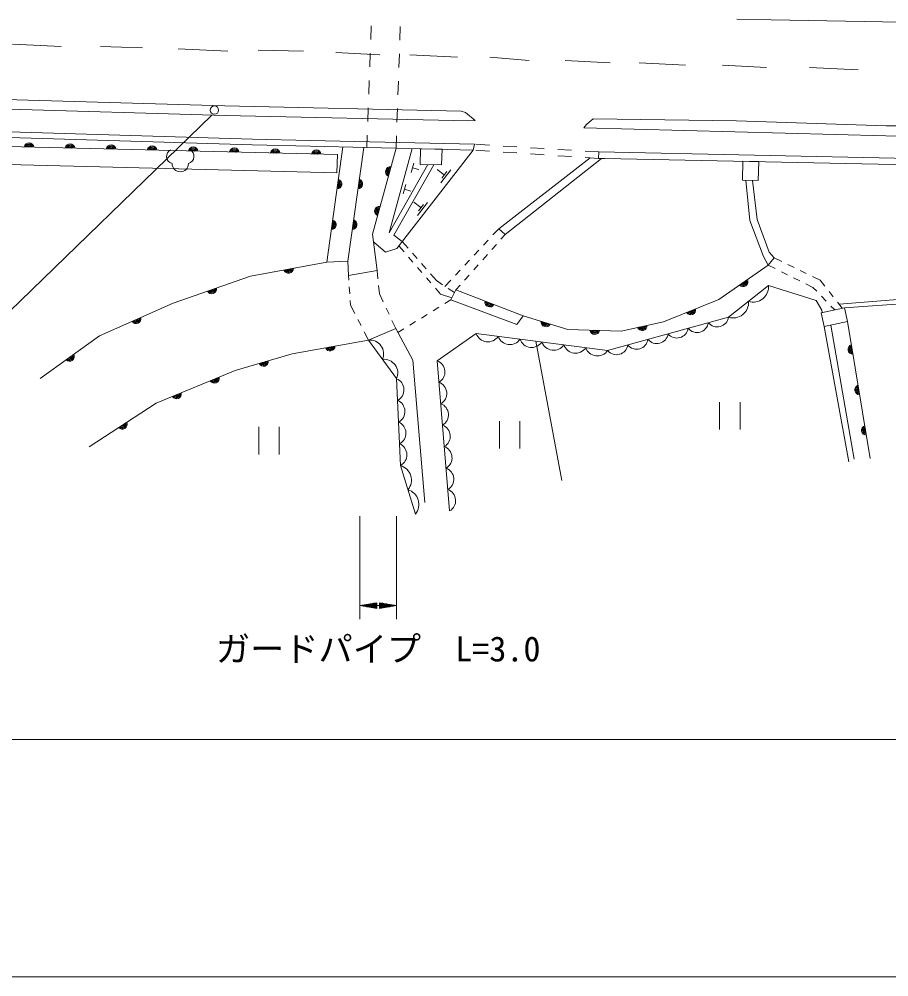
# Model space of a CAD drawing. Units: millimetres, scale not verified. Extents: x 40000 to 680000, y 20000 to 380000.
# Drawn here: x 102399 to 165972, y 205000 to 275028 of the extents above; entities that cross this region are included whole.
import ezdxf
from ezdxf.enums import TextEntityAlignment as Align

# ---------------------------------------------------------------- set-up
doc = ezdxf.new("R2010")
doc.units = ezdxf.units.MM
doc.header["$LTSCALE"] = 1000
for name, color, linetype, lineweight in [('M-BGD', 7, 'Continuous', 13), ('M-STR-HTXT', 7, 'Continuous', 13), ('M-STR-STR1', 1, 'Continuous', 13), ('M-STR-STRC', 7, 'Continuous', 13), ('M-STR-STRD', 7, 'Continuous', 13), ('M-TTL-BAND', 7, 'Continuous', 13)]:
    doc.layers.add(name, color=color, linetype=linetype, lineweight=lineweight)
doc.styles.add('ＭＳ ゴシック', font='')
doc.styles.get('ＭＳ ゴシック').set_extended_font_data('MS Gothic')

msp = doc.modelspace()

# ---------------------------------------------------------------- linework, layer by layer
at = {"layer": 'M-BGD'}
for p, q in [((96758, 266926), (119449, 266249)), ((96765, 266513), (119438, 265834)), ((119449, 266249), (123669, 266163)), ((123669, 266163), (135672, 265883)), ((125664, 265123), (101578, 265721)), ((119438, 265834), (123689, 265735)), ((123689, 265735), (127814, 265640)), ((124888, 257260), (126063, 265680)), ((126424, 257330), (127584, 265645)), ((129946, 265590), (128218, 259309)), ((129443, 259413), (131126, 265563)), ((129946, 265590), (135586, 265460)), ((135586, 265460), (129999, 258249)), ((131705, 264410), (131731, 265549)), ((131731, 265549), (133311, 265512)), ((133311, 265512), (133284, 264374)), ((135672, 265883), (135586, 265460)), ((136779, 265814), (135781, 265876)), ((136779, 265379), (135781, 265446)), ((138776, 265690), (137778, 265752)), ((140772, 265566), (139774, 265628)), ((142768, 265441), (141770, 265504)), ((125664, 265123), (125631, 263795)), ((137452, 259707), (144131, 264885)), ((138774, 265244), (137776, 265312)), ((144969, 264843), (137925, 259272)), ((140769, 265109), (139772, 265177)), ((142765, 264974), (141767, 265042)), ((144760, 264839), (143763, 264907)), ((144764, 265317), (143766, 265379)), ((144760, 264839), (144764, 265317)), ((144760, 264839), (145221, 264847)), ((144764, 265317), (169233, 264809)), ((145221, 264847), (169222, 264349)), ((125631, 263795), (101545, 264393)), ((132264, 264397), (129443, 259413)), ((129792, 259238), (132710, 264387)), ((131064, 263822), (131252, 264508)), ((131158, 264165), (131616, 264040)), ((133284, 264374), (131705, 264410)), ((133469, 263642), (132964, 264033)), ((133962, 264017), (133229, 263071)), ((155300, 264638), (155271, 263257)), ((156461, 264614), (155300, 264638)), ((156432, 263233), (156461, 264614)), ((133653, 263878), (133286, 263405)), ((130471, 262243), (130659, 262930)), ((155271, 263257), (156432, 263233)), ((155525, 263251), (155819, 260311)), ((156350, 260370), (155995, 263242)), ((130565, 262586), (131023, 262461)), ((131765, 261251), (131260, 261642)), ((132258, 261626), (131525, 260679)), ((131949, 261487), (131582, 261014)), ((155819, 260311), (156808, 257683)), ((157236, 257978), (156350, 260370)), ((128218, 259309), (128557, 256652)), ((130407, 258775), (129792, 259238)), ((137022, 259245), (137452, 259707)), ((137452, 259707), (137925, 259272)), ((137925, 259272), (137621, 258930)), ((128290, 258744), (129168, 257985)), ((130534, 258006), (130152, 258447)), ((130407, 258775), (130832, 258285)), ((136341, 258513), (136682, 258879)), ((137288, 258557), (136956, 258183)), ((129168, 257985), (129999, 258249)), ((131159, 257907), (131487, 257530)), ((135660, 257781), (136001, 258147)), ((136623, 257810), (136291, 257436)), ((157590, 257565), (157236, 257978)), ((119309, 256231), (124888, 257260)), ((124888, 257260), (126424, 257330)), ((126476, 256283), (126424, 257330)), ((131188, 257249), (130861, 257627)), ((131815, 257152), (132142, 256774)), ((134979, 257049), (135319, 257415)), ((135958, 257063), (135626, 256689)), ((153542, 254519), (157151, 257043)), ((156808, 257683), (157151, 257043)), ((157151, 257043), (157590, 257565)), ((157151, 257043), (157668, 256786)), ((158141, 257296), (157590, 257565)), ((159040, 256858), (158591, 257077)), ((126476, 256283), (128557, 256652)), ((128624, 256045), (128557, 256652)), ((131842, 256493), (131515, 256871)), ((132470, 256397), (132895, 255906)), ((134297, 256317), (134638, 256683)), ((135293, 256316), (134961, 255943)), ((158116, 256563), (158564, 256341)), ((159939, 256420), (159490, 256639)), ((113663, 254271), (119309, 256231)), ((126498, 255951), (126476, 256283)), ((132496, 255737), (132169, 256115)), ((132895, 255906), (133350, 255606)), ((133527, 255488), (133957, 255951)), ((159011, 256118), (159459, 255895)), ((159907, 255673), (160423, 255415)), ((160940, 255932), (160389, 256201)), ((161289, 255495), (160940, 255932)), ((126564, 254953), (126531, 255452)), ((128744, 254941), (128678, 255548)), ((129016, 254358), (128744, 254941)), ((133205, 254917), (132823, 255359)), ((134022, 254641), (133205, 254917)), ((133767, 255330), (134222, 255029)), ((133949, 254498), (134324, 255227)), ((134628, 255569), (134324, 255227)), ((134324, 255227), (139239, 253345)), ((154251, 253235), (157174, 255559)), ((157174, 255559), (160663, 254463)), ((160423, 255415), (160697, 255131)), ((161912, 254713), (161600, 255104)), ((108283, 251880), (113663, 254271)), ((126619, 254122), (126597, 254454)), ((133507, 254225), (133949, 254498)), ((138790, 252697), (133949, 254498)), ((149491, 252903), (153542, 254519)), ((160663, 254463), (161066, 253744)), ((161045, 254772), (161392, 254412)), ((162572, 253884), (162223, 254322)), ((162334, 254184), (169479, 254744)), ((162736, 253918), (169472, 254405)), ((126932, 253509), (126619, 254122)), ((129439, 253452), (129228, 253905)), ((132656, 253700), (133081, 253963)), ((162736, 253918), (161033, 253564)), ((161033, 253564), (161244, 252554)), ((161066, 253744), (161091, 253576)), ((161739, 254052), (162013, 253768)), ((162946, 252908), (162736, 253918)), ((127388, 252619), (127160, 253064)), ((129923, 252415), (129651, 252999)), ((130954, 252650), (131379, 252913)), ((131805, 253175), (132230, 253438)), ((139239, 253345), (138790, 252697)), ((139239, 253345), (142516, 252327)), ((145417, 250799), (154251, 253235)), ((146413, 252216), (149491, 252903)), ((161244, 252554), (162946, 252908)), ((161244, 252554), (162946, 252908)), ((162946, 252908), (164617, 242913)), ((127929, 251561), (127616, 252173)), ((127929, 251561), (129923, 252415)), ((129923, 252415), (131185, 250091)), ((130086, 252115), (130528, 252387)), ((142516, 252327), (146413, 252216)), ((161244, 252554), (163045, 242669)), ((161730, 252655), (163444, 242847)), ((103932, 248758), (108283, 251880)), ((122350, 250564), (127929, 251561)), ((129990, 248740), (127929, 251561)), ((132957, 250046), (135813, 252039)), ((135813, 252039), (145417, 250799)), ((140163, 251477), (142076, 241286)), ((118198, 249335), (122350, 250564)), ((131185, 250091), (132049, 239684)), ((133864, 239064), (132957, 250046)), ((112419, 246944), (118198, 249335)), ((130277, 242385), (129990, 248740)), ((107515, 243761), (112419, 246944)), ((153604, 247015), (153604, 245015)), ((155104, 247015), (155104, 245015)), ((119914, 245206), (119914, 243206)), ((121414, 245206), (121414, 243206)), ((137508, 245642), (137508, 243642)), ((139008, 245642), (139008, 243642)), ((131362, 238843), (130277, 242385))]:
    msp.add_line(p, q, dxfattribs=at)
for centre, radius, start, end in [((103123, 265629), 354, 7.37562, 169.7808), ((103123, 265629), 283, 9.59966, 167.55676), ((103123, 265629), 212, 13.34599, 163.81044), ((103123, 265629), 142, 21.05772, 156.09871), ((103123, 265629), 100, 31.37538, 145.78104), ((103123, 265629), 100, 31.37538, 145.78104), ((106122, 265554), 354, 7.37562, 169.7808), ((106122, 265554), 283, 9.59966, 167.55676), ((106122, 265554), 212, 13.34599, 163.81044), ((106122, 265554), 142, 21.05772, 156.09871), ((106122, 265554), 100, 31.37538, 145.78104), ((106122, 265554), 100, 31.37538, 145.78104), ((109121, 265480), 354, 7.37562, 169.7808), ((109121, 265480), 283, 9.59966, 167.55676), ((109121, 265480), 212, 13.34599, 163.81044), ((109121, 265480), 142, 21.05772, 156.09871), ((109121, 265480), 100, 31.37538, 145.78104), ((109121, 265480), 100, 31.37538, 145.78104), ((112120, 265405), 354, 7.37562, 169.7808), ((112120, 265405), 283, 9.59966, 167.55676), ((112120, 265405), 212, 13.34599, 163.81044), ((112120, 265405), 142, 21.05772, 156.09871), ((112120, 265405), 100, 31.37538, 145.78104), ((112120, 265405), 100, 31.37538, 145.78104), ((113711, 264988), 536, 116.08703, 255.33416), ((115119, 265331), 354, 7.37562, 169.7808), ((114640, 264988), 536, 284.66584, 63.91297), ((115119, 265331), 283, 9.59966, 167.55676), ((115119, 265331), 212, 13.34599, 163.81044), ((115119, 265331), 142, 21.05772, 156.09871), ((115119, 265331), 100, 31.37538, 145.78104), ((115119, 265331), 100, 31.37538, 145.78104), ((118118, 265257), 354, 7.37562, 169.7808), ((118118, 265257), 283, 9.59966, 167.55676), ((118118, 265257), 212, 13.34599, 163.81044), ((121117, 265182), 354, 7.37562, 169.7808), ((121117, 265182), 283, 9.59966, 167.55676), ((124117, 265108), 354, 7.37562, 169.7808), ((118118, 265257), 142, 21.05772, 156.09871), ((118118, 265257), 100, 31.37538, 145.78104), ((118118, 265257), 100, 31.37538, 145.78104), ((121117, 265182), 212, 13.34599, 163.81044), ((121117, 265182), 142, 21.05772, 156.09871), ((121117, 265182), 100, 31.37538, 145.78104), ((121117, 265182), 100, 31.37538, 145.78104), ((124117, 265108), 283, 9.59966, 167.55676), ((124117, 265108), 212, 13.34599, 163.81044), ((124117, 265108), 142, 21.05772, 156.09871), ((124117, 265108), 100, 31.37538, 145.78104), ((124117, 265108), 100, 31.37538, 145.78104), ((114176, 264469), 600, 180, 360), ((129532, 263882), 354, 83.41599, 245.82116), ((129532, 263882), 283, 85.64002, 243.59713), ((129532, 263882), 212, 89.38635, 239.8508), ((129532, 263882), 142, 97.09808, 232.13907), ((127157, 262981), 354, 270.85394, 73.25912), ((129532, 263882), 100, 107.41574, 221.82141), ((129532, 263882), 100, 107.41574, 221.82141), ((125629, 262963), 354, 270.85915, 73.26432), ((125629, 262963), 283, 273.08319, 71.04029), ((125629, 262963), 212, 276.82951, 67.29396), ((125629, 262963), 142, 284.54124, 59.58223), ((125629, 262963), 100, 294.8589, 49.26457), ((125629, 262963), 100, 294.8589, 49.26457), ((127157, 262981), 283, 273.07798, 71.03508), ((127157, 262981), 212, 276.8243, 67.28875), ((127157, 262981), 142, 284.53603, 59.57702), ((127157, 262981), 100, 294.8537, 49.25936), ((127157, 262981), 100, 294.8537, 49.25936), ((128736, 260989), 354, 83.41599, 245.82116), ((128736, 260989), 283, 85.64002, 243.59713), ((128736, 260989), 212, 89.38635, 239.8508), ((128736, 260989), 142, 97.09808, 232.13907), ((128736, 260989), 100, 107.41574, 221.82141), ((128736, 260989), 100, 107.41574, 221.82141), ((125215, 259992), 354, 270.85915, 73.26432), ((125215, 259992), 283, 273.08319, 71.04029), ((125215, 259992), 212, 276.82951, 67.29396), ((125215, 259992), 142, 284.54124, 59.58223), ((125215, 259992), 100, 294.8589, 49.26457), ((125215, 259992), 100, 294.8589, 49.26457), ((126743, 260010), 354, 270.85394, 73.25912), ((126743, 260010), 283, 273.07798, 71.03508), ((126743, 260010), 212, 276.8243, 67.28875), ((126743, 260010), 142, 284.53603, 59.57702), ((126743, 260010), 100, 294.8537, 49.25936), ((126743, 260010), 100, 294.8537, 49.25936), ((122089, 256799), 354, 199.25225, 1.65742), ((122089, 256799), 283, 201.47628, 359.43339), ((122089, 256799), 212, 205.22261, 355.68706), ((122089, 256799), 142, 212.93434, 347.97533), ((122089, 256799), 100, 223.252, 337.65767), ((122089, 256799), 100, 223.252, 337.65767), ((155316, 255825), 354, 223.76583, 26.17101), ((155316, 255825), 283, 225.98987, 23.94697), ((155316, 255825), 212, 229.7362, 20.20065), ((155316, 255825), 142, 237.44793, 12.48892), ((155316, 255825), 100, 247.76559, 2.17125), ((155316, 255825), 100, 247.76559, 2.17125), ((116468, 255302), 354, 207.93719, 10.34237), ((116468, 255302), 283, 210.16123, 8.11833), ((116468, 255302), 212, 213.90756, 4.37201), ((116468, 255302), 142, 221.61929, 356.66028), ((116468, 255302), 100, 231.93695, 346.34261), ((116468, 255302), 100, 231.93695, 346.34261), ((156056, 255465), 1122, 252.15866, 4.84265), ((136801, 254337), 354, 167.84642, 330.2516), ((136801, 254337), 283, 170.07046, 328.02756), ((136801, 254337), 212, 173.81679, 324.28124), ((136801, 254337), 142, 181.52852, 316.56951), ((136801, 254337), 100, 191.84618, 306.25184), ((136801, 254337), 100, 191.84618, 306.25184), ((154595, 254302), 1122, 252.15866, 4.84265), ((151496, 253761), 354, 210.54482, 12.95), ((151496, 253761), 283, 212.76886, 10.72596), ((151496, 253761), 212, 216.51518, 6.97963), ((151496, 253761), 142, 224.22691, 359.2679), ((151496, 253761), 100, 234.54458, 348.95024), ((151496, 253761), 100, 234.54458, 348.95024), ((110951, 253125), 354, 212.7599, 15.16508), ((110951, 253125), 283, 214.98394, 12.94104), ((110951, 253125), 212, 218.73026, 9.19471), ((110951, 253125), 142, 226.44199, 1.48298), ((110951, 253125), 100, 236.75966, 351.16532), ((110951, 253125), 100, 236.75966, 351.16532), ((140894, 252888), 354, 171.5316, 333.93678), ((140894, 252888), 283, 173.75564, 331.71274), ((140894, 252888), 212, 177.50197, 327.96641), ((140894, 252888), 142, 185.2137, 320.25468), ((140894, 252888), 100, 195.53136, 309.93702), ((140894, 252888), 100, 195.53136, 309.93702), ((151954, 252947), 833, 218.9841, 351.84181), ((153426, 253353), 833, 218.9841, 351.84181), ((144466, 252326), 354, 187.17013, 349.57531), ((144466, 252326), 283, 189.39417, 347.35127), ((144466, 252326), 212, 193.14049, 343.60494), ((144466, 252326), 142, 200.85222, 335.89321), ((144466, 252326), 100, 211.16988, 325.57555), ((144466, 252326), 100, 211.16988, 325.57555), ((147940, 252612), 354, 201.36986, 3.77503), ((147940, 252612), 283, 203.59389, 1.551), ((147940, 252612), 212, 207.34022, 357.80467), ((147940, 252612), 142, 215.05195, 350.09294), ((147940, 252612), 100, 225.36961, 339.77528), ((147940, 252612), 100, 225.36961, 339.77528), ((150481, 252541), 833, 218.9841, 351.84181), ((128030, 250553), 1013, 336.56033, 95.73547), ((136664, 252334), 901, 199.07764, 326.20922), ((138265, 252127), 901, 199.07764, 326.20922), ((139866, 251920), 901, 199.07764, 326.20922), ((141466, 251714), 901, 199.07764, 326.20922), ((147537, 251729), 833, 218.9841, 351.84181), ((149009, 252135), 833, 218.9841, 351.84181), ((125130, 251116), 354, 198.92208, 1.32726), ((125130, 251116), 283, 201.14612, 359.10322), ((125130, 251116), 212, 204.89245, 355.3569), ((125130, 251116), 142, 212.60418, 347.64517), ((125130, 251116), 100, 222.92184, 337.3275), ((125130, 251116), 100, 222.92184, 337.3275), ((143067, 251507), 901, 199.07764, 326.20922), ((144668, 251300), 901, 199.07764, 326.20922), ((146064, 251323), 833, 218.9841, 351.84181), ((163340, 250878), 354, 108.28889, 270.69407), ((163340, 250878), 283, 110.51293, 268.47003), ((163340, 250878), 212, 114.25925, 264.7237), ((163340, 250878), 142, 121.97098, 257.01197), ((163340, 250878), 100, 132.28865, 246.69431), ((163340, 250878), 100, 132.28865, 246.69431), ((106076, 250363), 354, 224.45902, 26.86419), ((106076, 250363), 283, 226.68305, 24.64016), ((106076, 250363), 212, 230.42938, 20.89383), ((106076, 250363), 142, 238.14111, 13.1821), ((106076, 250363), 100, 248.45877, 2.86444), ((106076, 250363), 100, 248.45877, 2.86444), ((120258, 250002), 354, 205.28616, 7.69134), ((120258, 250002), 283, 207.5102, 5.4673), ((120258, 250002), 212, 211.25653, 1.72098), ((129061, 249143), 1013, 336.56033, 95.73547), ((132653, 249231), 870, 299.87491, 69.57589), ((120258, 250002), 142, 218.96826, 354.00925), ((120258, 250002), 100, 229.28592, 343.69159), ((120258, 250002), 100, 229.28592, 343.69159), ((116674, 248763), 354, 211.27685, 13.68202), ((116674, 248763), 283, 213.50088, 11.45798), ((116674, 248763), 212, 217.24721, 7.71166), ((116674, 248763), 142, 224.95894, 359.99993), ((116674, 248763), 100, 235.2766, 349.68227), ((116674, 248763), 100, 235.2766, 349.68227), ((129644, 247928), 882, 298.26789, 66.91912), ((132783, 247663), 870, 299.87491, 69.57589), ((163835, 247919), 354, 108.28889, 270.69407), ((163835, 247919), 283, 110.51293, 268.47003), ((163835, 247919), 212, 114.25925, 264.7237), ((163835, 247919), 142, 121.97098, 257.01197), ((163835, 247919), 100, 132.28865, 246.69431), ((163835, 247919), 100, 132.28865, 246.69431), ((113902, 247616), 354, 211.27685, 13.68202), ((113902, 247616), 283, 213.50088, 11.45798), ((113902, 247616), 212, 217.24721, 7.71166), ((113902, 247616), 142, 224.95894, 359.99993), ((113902, 247616), 100, 235.2766, 349.68227), ((113902, 247616), 100, 235.2766, 349.68227), ((129716, 246340), 882, 298.26789, 66.91912), ((132913, 246094), 870, 299.87491, 69.57589), ((109938, 245398), 354, 221.78034, 24.18552), ((109938, 245398), 283, 224.00438, 21.96148), ((109938, 245398), 212, 227.75071, 18.21516), ((109938, 245398), 142, 235.46244, 10.50343), ((109938, 245398), 100, 245.7801, 0.18577), ((109938, 245398), 100, 245.7801, 0.18577), ((129788, 244751), 882, 298.26789, 66.91912), ((133042, 244525), 870, 299.87491, 69.57589), ((164330, 244961), 354, 108.28889, 270.69407), ((164330, 244961), 283, 110.51293, 268.47003), ((164330, 244961), 212, 114.25925, 264.7237), ((164330, 244961), 142, 121.97098, 257.01197), ((164330, 244961), 100, 132.28865, 246.69431), ((164330, 244961), 100, 132.28865, 246.69431), ((129860, 243162), 882, 298.26789, 66.91912), ((133172, 242956), 870, 299.87491, 69.57589), ((129967, 241322), 1108, 320.30589, 73.74853), ((133302, 241387), 870, 299.87491, 69.57589), ((130510, 239550), 1108, 320.30589, 73.74853), ((133431, 239818), 870, 299.87491, 69.57589)]:
    msp.add_arc(centre, radius, start, end, dxfattribs=at)
at = {"layer": 'M-STR-HTXT'}
for p, q in [((127298, 238676), (127298, 231147)), ((129990, 238676), (129990, 231147)), ((127298, 232147), (128548, 232356)), ((127298, 232147), (128548, 231939)), ((127298, 232147), (128548, 232147)), ((128548, 232189), (127548, 232189)), ((128548, 232106), (127548, 232106)), ((127798, 232231), (128548, 232231)), ((127798, 232064), (128548, 232064)), ((128548, 232272), (128048, 232272)), ((128548, 232022), (128048, 232022)), ((128298, 232314), (128548, 232314)), ((128298, 231981), (128548, 231981)), ((128548, 231939), (128548, 232356)), ((128548, 232147), (128740, 232147)), ((129990, 232147), (128740, 232356)), ((128740, 232356), (128740, 231939)), ((128990, 232314), (128740, 232314)), ((128740, 232272), (129240, 232272)), ((129490, 232231), (128740, 232231)), ((128740, 232189), (129740, 232189)), ((129990, 232147), (128740, 231939)), ((129990, 232147), (128740, 232147)), ((128740, 232106), (129740, 232106)), ((129490, 232064), (128740, 232064)), ((128740, 232022), (129240, 232022)), ((128990, 231981), (128740, 231981)), ((70357, 222347), (283392, 222347))]:
    msp.add_line(p, q, dxfattribs=at)
at = {"layer": 'M-STR-STR1'}
for p, q in [((128130, 274551), (128095, 273552)), ((130262, 274502), (130226, 273503)), ((128059, 272553), (128024, 271553)), ((130191, 272503), (130155, 271504)), ((127988, 270554), (127953, 269555)), ((130120, 270505), (130085, 269505)), ((127917, 268555), (127882, 267556)), ((130049, 268506), (130014, 267506)), ((127846, 266556), (127814, 265640)), ((129978, 266507), (129946, 265590)), ((127814, 265640), (129946, 265590))]:
    msp.add_line(p, q, dxfattribs=at)
at = {"layer": 'M-STR-STRC'}
for p, q in [((101923, 273191), (105479, 273022)), ((108357, 273022), (111405, 272937)), ((114030, 272853), (117643, 272696)), ((119872, 272768), (123174, 272683)), ((125545, 272599), (128762, 272429)), ((130963, 272429), (134435, 272260)), ((136805, 272260), (139684, 272006)), ((142309, 272006), (145611, 271837)), ((147727, 271837), (151114, 271667)), ((153823, 271667), (157041, 271498)), ((160173, 271498), (163729, 271329)), ((116493, 268008), (97952, 250030))]:
    msp.add_line(p, q, dxfattribs=at)
msp.add_circle((116676, 268380), 305, dxfattribs=at)
at = {"layer": 'M-STR-STRD'}
for p, q in [((154855, 275028), (157379, 274969)), ((157379, 274969), (166862, 274800)), ((101372, 269161), (117442, 268695)), ((117462, 267980), (100713, 268472)), ((117442, 268695), (134713, 268291)), ((134713, 268291), (135027, 268196)), ((135281, 267603), (117462, 267980)), ((135027, 268196), (135725, 267606)), ((135725, 267606), (135281, 267603)), ((144355, 267742), (144067, 267502)), ((154841, 267598), (144355, 267742)), ((165782, 267226), (154841, 267598)), ((143874, 267318), (143682, 267086)), ((143682, 267086), (165756, 266504)), ((144067, 267502), (143874, 267318)), ((172365, 267265), (165782, 267226)), ((165756, 266504), (198358, 265741))]:
    msp.add_line(p, q, dxfattribs=at)
at = {"layer": 'M-TTL-BAND'}
msp.add_line((40000, 205000), (579000, 205000), dxfattribs=at)

# ---------------------------------------------------------------- texts
at = {"layer": 'M-STR-HTXT', "style": 'ＭＳ ゴシック'}
msp.add_text('ガードパイプ  L=3.0', height=1833, dxfattribs=at).set_placement((128644, 227513), align=Align.BOTTOM_CENTER)

doc.saveas('drawing.dxf')
